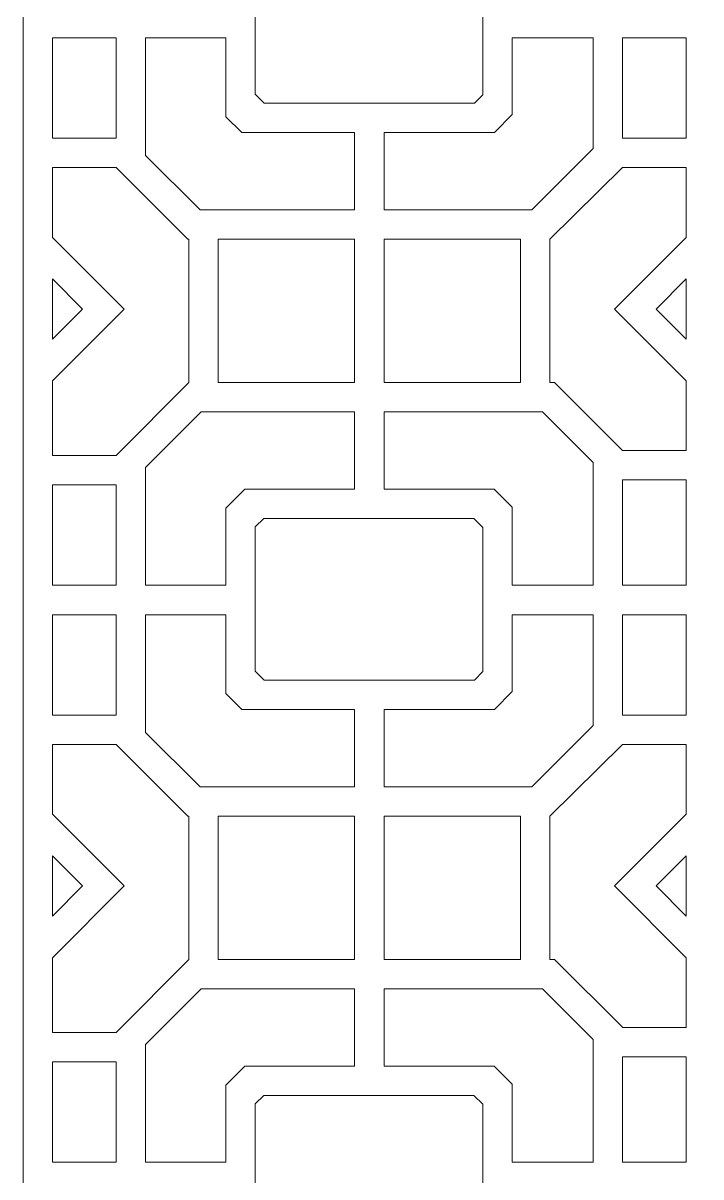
# Model space of a CAD drawing. Header units: centimetres. Extents: x 8 to 13.6, y -9.5 to 9.5.
# Drawn here: x 8.003 to 10.793, y -5.645 to -0.895 of the extents above; entities that cross this region are included whole.
import ezdxf

# ---------------------------------------------------------------- set-up
doc = ezdxf.new("R2010")
doc.units = ezdxf.units.CM
doc.header["$MEASUREMENT"] = 0
doc.layers.add('layer 1', color=7, linetype='Continuous')

msp = doc.modelspace()

# ---------------------------------------------------------------- linework, layer by layer
at = {"layer": 'layer 1', "color": 250, "lineweight": 9}
for points, knots in [([(8.00349, 4.75014), (8.00349, 4.75014), (8.00349, 4.75014), (8.00349, 4.75014), (8.00349, 4.75014), (8.00349, 4.75014), (8.00349, 7.12452), (8.00349, 7.12452), (8.00349, 7.12452), (8.00349, 7.12452), (8.00349, 7.12507), (8.00349, 7.12507), (8.00349, 7.12507), (8.00349, 7.12507), (8.00349, 9.5), (8.00349, 9.5), (8.00349, 9.5), (8.00349, 9.5), (8.12442, 9.5), (8.12442, 9.5), (8.12442, 9.5), (8.12442, 9.5), (8.12442, 9.19988), (8.12442, 9.19988), (8.12442, 9.19988), (8.12442, 9.19988), (8.3867, 9.19988), (8.3867, 9.19988), (8.3867, 9.19988), (8.3867, 9.19988), (8.68684, 9.5), (8.68684, 9.5), (8.68684, 9.5), (8.68684, 9.5), (10.19119, 9.5), (10.19119, 9.5), (10.19119, 9.5), (10.19119, 9.5), (10.47049, 9.22071), (10.47049, 9.22071), (10.47049, 9.22071), (10.47049, 9.22071), (10.47049, 9.2204), (10.47049, 9.2204), (10.47049, 9.2204), (10.47049, 9.2204), (10.73276, 9.2204), (10.73276, 9.2204), (10.73276, 9.2204), (10.73276, 9.2204), (10.73276, 9.5), (10.73276, 9.5), (10.73276, 9.5), (10.73276, 9.5), (10.85369, 9.5), (10.85369, 9.5), (10.85369, 9.5), (10.85369, 9.5), (10.85369, 9.19988), (10.85369, 9.19988), (10.85369, 9.19988), (10.85369, 9.19988), (11.11599, 9.19988), (11.11599, 9.19988), (11.11599, 9.19988), (11.11599, 9.19988), (11.41611, 9.5), (11.41611, 9.5), (11.41611, 9.5), (11.41611, 9.5), (12.92046, 9.5), (12.92046, 9.5), (12.92046, 9.5), (12.92046, 9.5), (13.19977, 9.22071), (13.19977, 9.22071), (13.19977, 9.22071), (13.19977, 9.22071), (13.19977, 9.2204), (13.19977, 9.2204), (13.19977, 9.2204), (13.19977, 9.2204), (13.46205, 9.2204), (13.46205, 9.2204), (13.46205, 9.2204), (13.46205, 9.2204), (13.46205, 9.5), (13.46205, 9.5), (13.46205, 9.5), (13.46205, 9.5), (13.58295, 9.5), (13.58295, 9.5), (13.58295, 9.5), (13.58295, 9.5), (13.58295, 7.12507), (13.58295, 7.12507), (13.58295, 7.12507), (13.58295, 7.12507), (13.58295, 7.12452), (13.58295, 7.12452), (13.58295, 7.12452), (13.58295, 7.12452), (13.58295, 4.75014), (13.58295, 4.75014), (13.58295, 4.75014), (13.58295, 4.75014), (13.58295, 4.7496), (13.58295, 4.7496), (13.58295, 4.7496), (13.58295, 4.7496), (13.58295, 2.37521), (13.58295, 2.37521), (13.58295, 2.37521), (13.58295, 2.37521), (13.58295, 2.37466), (13.58295, 2.37466), (13.58295, 2.37466), (13.58295, 2.37466), (13.58295, 0.00028), (13.58295, 0.00028), (13.58295, 0.00028), (13.58295, 0.00028), (13.58295, -0.00027), (13.58295, -0.00027), (13.58295, -0.00027), (13.58295, -0.00027), (13.58295, -2.37465), (13.58295, -2.37465), (13.58295, -2.37465), (13.58295, -2.37465), (13.58295, -2.3752), (13.58295, -2.3752), (13.58295, -2.3752), (13.58295, -2.3752), (13.58295, -4.74959), (13.58295, -4.74959), (13.58295, -4.74959), (13.58295, -4.74959), (13.58295, -4.75014), (13.58295, -4.75014), (13.58295, -4.75014), (13.58295, -4.75014), (13.58295, -7.12451), (13.58295, -7.12451), (13.58295, -7.12451), (13.58295, -7.12451), (13.58295, -7.12506), (13.58295, -7.12506), (13.58295, -7.12506), (13.58295, -7.12506), (13.58295, -9.5), (13.58295, -9.5), (13.58295, -9.5), (13.58295, -9.5), (13.46205, -9.5), (13.46205, -9.5), (13.46205, -9.5), (13.46205, -9.5), (13.46205, -9.49224), (13.46205, -9.49224), (13.46205, -9.49224), (13.46205, -9.49224), (13.16686, -9.19705), (13.16686, -9.19705), (13.16686, -9.19705), (13.16686, -9.19705), (13.46205, -8.90187), (13.46205, -8.90187), (13.46205, -8.90187), (13.46205, -8.90187), (13.46205, -8.61481), (13.46205, -8.61481), (13.46205, -8.61481), (13.46205, -8.61481), (13.1996, -8.61481), (13.1996, -8.61481), (13.1996, -8.61481), (13.1996, -8.61481), (12.90099, -8.90973), (12.90099, -8.90973), (12.90099, -8.90973), (12.90099, -8.90973), (12.90074, -8.90973), (12.90074, -8.90973), (12.90074, -8.90973), (12.90074, -8.90973), (12.90074, -9.5), (12.90074, -9.5), (12.90074, -9.5), (12.90074, -9.5), (12.77984, -9.5), (12.77984, -9.5), (12.77984, -9.5), (12.77984, -9.5), (12.77984, -8.90973), (12.77984, -8.90973), (12.77984, -8.90973), (12.77984, -8.90973), (12.21831, -8.90973), (12.21831, -8.90973), (12.21831, -8.90973), (12.21831, -8.90973), (12.21831, -9.5), (12.21831, -9.5), (12.21831, -9.5), (12.21831, -9.5), (12.0974, -9.5), (12.0974, -9.5), (12.0974, -9.5), (12.0974, -9.5), (12.0974, -8.90973), (12.0974, -8.90973), (12.0974, -8.90973), (12.0974, -8.90973), (11.53592, -8.90973), (11.53592, -8.90973), (11.53592, -8.90973), (11.53592, -8.90973), (11.53592, -9.5), (11.53592, -9.5), (11.53592, -9.5), (11.53592, -9.5), (11.415, -9.5), (11.415, -9.5), (11.415, -9.5), (11.415, -9.5), (11.415, -8.90973), (11.415, -8.90973), (11.415, -8.90973), (11.415, -8.90973), (11.41087, -8.90973), (11.41087, -8.90973), (11.41087, -8.90973), (11.41087, -8.90973), (11.11599, -8.61482), (11.11599, -8.61482), (11.11599, -8.61482), (11.11599, -8.61482), (11.11599, -8.61481), (11.11599, -8.61481), (11.11599, -8.61481), (11.11599, -8.61481), (10.85369, -8.61481), (10.85369, -8.61481), (10.85369, -8.61481), (10.85369, -8.61481), (10.85369, -8.90187), (10.85369, -8.90187), (10.85369, -8.90187), (10.85369, -8.90187), (11.14887, -9.19705), (11.14887, -9.19705), (11.14887, -9.19705), (11.14887, -9.19705), (10.85369, -9.49224), (10.85369, -9.49224), (10.85369, -9.49224), (10.85369, -9.49224), (10.85369, -9.5), (10.85369, -9.5), (10.85369, -9.5), (10.85369, -9.5), (10.73276, -9.5), (10.73276, -9.5), (10.73276, -9.5), (10.73276, -9.5), (10.73276, -9.49224), (10.73276, -9.49224), (10.73276, -9.49224), (10.73276, -9.49224), (10.43757, -9.19705), (10.43757, -9.19705), (10.43757, -9.19705), (10.43757, -9.19705), (10.73276, -8.90187), (10.73276, -8.90187), (10.73276, -8.90187), (10.73276, -8.90187), (10.73276, -8.61481), (10.73276, -8.61481), (10.73276, -8.61481), (10.73276, -8.61481), (10.47033, -8.61481), (10.47033, -8.61481), (10.47033, -8.61481), (10.47033, -8.61481), (10.1717, -8.90973), (10.1717, -8.90973), (10.1717, -8.90973), (10.1717, -8.90973), (10.17145, -8.90973), (10.17145, -8.90973), (10.17145, -8.90973), (10.17145, -8.90973), (10.17145, -9.5), (10.17145, -9.5), (10.17145, -9.5), (10.17145, -9.5), (10.05055, -9.5), (10.05055, -9.5), (10.05055, -9.5), (10.05055, -9.5), (10.05055, -8.90973), (10.05055, -8.90973), (10.05055, -8.90973), (10.05055, -8.90973), (9.48904, -8.90973), (9.48904, -8.90973), (9.48904, -8.90973), (9.48904, -8.90973), (9.48904, -9.5), (9.48904, -9.5), (9.48904, -9.5), (9.48904, -9.5), (9.36814, -9.5), (9.36814, -9.5), (9.36814, -9.5), (9.36814, -9.5), (9.36814, -8.90973), (9.36814, -8.90973), (9.36814, -8.90973), (9.36814, -8.90973), (8.80664, -8.90973), (8.80664, -8.90973), (8.80664, -8.90973), (8.80664, -8.90973), (8.80664, -9.5), (8.80664, -9.5), (8.80664, -9.5), (8.80664, -9.5), (8.68573, -9.5), (8.68573, -9.5), (8.68573, -9.5), (8.68573, -9.5), (8.68573, -8.90973), (8.68573, -8.90973), (8.68573, -8.90973), (8.68573, -8.90973), (8.6816, -8.90973), (8.6816, -8.90973), (8.6816, -8.90973), (8.6816, -8.90973), (8.3867, -8.61482), (8.3867, -8.61482), (8.3867, -8.61482), (8.3867, -8.61482), (8.3867, -8.61481), (8.3867, -8.61481), (8.3867, -8.61481), (8.3867, -8.61481), (8.12442, -8.61481), (8.12442, -8.61481), (8.12442, -8.61481), (8.12442, -8.61481), (8.12442, -8.90187), (8.12442, -8.90187), (8.12442, -8.90187), (8.12442, -8.90187), (8.4196, -9.19705), (8.4196, -9.19705), (8.4196, -9.19705), (8.4196, -9.19705), (8.12442, -9.49224), (8.12442, -9.49224), (8.12442, -9.49224), (8.12442, -9.49224), (8.12442, -9.5), (8.12442, -9.5), (8.12442, -9.5), (8.12442, -9.5), (8.00349, -9.5), (8.00349, -9.5), (8.00349, -9.5), (8.00349, -9.5), (8.00349, -7.12506), (8.00349, -7.12506), (8.00349, -7.12506), (8.00349, -7.12506), (8.00349, -7.12451), (8.00349, -7.12451), (8.00349, -7.12451), (8.00349, -7.12451), (8.00349, -4.75014), (8.00349, -4.75014), (8.00349, -4.75014), (8.00349, -4.75014), (8.00349, -4.74959), (8.00349, -4.74959), (8.00349, -4.74959), (8.00349, -4.74959), (8.00349, -2.3752), (8.00349, -2.3752), (8.00349, -2.3752), (8.00349, -2.3752), (8.00349, -2.37465), (8.00349, -2.37465), (8.00349, -2.37465), (8.00349, -2.37465), (8.00349, -0.00027), (8.00349, -0.00027), (8.00349, -0.00027), (8.00349, -0.00027), (8.00349, 0.00028), (8.00349, 0.00028), (8.00349, 0.00028), (8.00349, 0.00028), (8.00349, 2.37466), (8.00349, 2.37466), (8.00349, 2.37466), (8.00349, 2.37466), (8.00349, 2.37521), (8.00349, 2.37521), (8.00349, 2.37521), (8.00349, 2.37521), (8.00349, 4.7496), (8.00349, 4.7496), (8.00349, 4.7496), (8.00349, 4.7496), (8.00349, 4.75014), (8.00349, 4.75014)], [0, 0, 0, 0, 0.009434, 0.009434, 0.009434, 0.009434, 0.0188679, 0.0188679, 0.0188679, 0.0188679, 0.0283019, 0.0283019, 0.0283019, 0.0283019, 0.0377358, 0.0377358, 0.0377358, 0.0377358, 0.0471698, 0.0471698, 0.0471698, 0.0471698, 0.0566038, 0.0566038, 0.0566038, 0.0566038, 0.0660377, 0.0660377, 0.0660377, 0.0660377, 0.0754717, 0.0754717, 0.0754717, 0.0754717, 0.0849057, 0.0849057, 0.0849057, 0.0849057, 0.0943396, 0.0943396, 0.0943396, 0.0943396, 0.1037736, 0.1037736, 0.1037736, 0.1037736, 0.1132075, 0.1132075, 0.1132075, 0.1132075, 0.1226415, 0.1226415, 0.1226415, 0.1226415, 0.1320755, 0.1320755, 0.1320755, 0.1320755, 0.1415094, 0.1415094, 0.1415094, 0.1415094, 0.1509434, 0.1509434, 0.1509434, 0.1509434, 0.1603774, 0.1603774, 0.1603774, 0.1603774, 0.1698113, 0.1698113, 0.1698113, 0.1698113, 0.1792453, 0.1792453, 0.1792453, 0.1792453, 0.1886792, 0.1886792, 0.1886792, 0.1886792, 0.1981132, 0.1981132, 0.1981132, 0.1981132, 0.2075472, 0.2075472, 0.2075472, 0.2075472, 0.2169811, 0.2169811, 0.2169811, 0.2169811, 0.2264151, 0.2264151, 0.2264151, 0.2264151, 0.2358491, 0.2358491, 0.2358491, 0.2358491, 0.245283, 0.245283, 0.245283, 0.245283, 0.254717, 0.254717, 0.254717, 0.254717, 0.2641509, 0.2641509, 0.2641509, 0.2641509, 0.2735849, 0.2735849, 0.2735849, 0.2735849, 0.2830189, 0.2830189, 0.2830189, 0.2830189, 0.2924528, 0.2924528, 0.2924528, 0.2924528, 0.3018868, 0.3018868, 0.3018868, 0.3018868, 0.3113208, 0.3113208, 0.3113208, 0.3113208, 0.3207547, 0.3207547, 0.3207547, 0.3207547, 0.3301887, 0.3301887, 0.3301887, 0.3301887, 0.3396226, 0.3396226, 0.3396226, 0.3396226, 0.3490566, 0.3490566, 0.3490566, 0.3490566, 0.3584906, 0.3584906, 0.3584906, 0.3584906, 0.3679245, 0.3679245, 0.3679245, 0.3679245, 0.3773585, 0.3773585, 0.3773585, 0.3773585, 0.3867925, 0.3867925, 0.3867925, 0.3867925, 0.3962264, 0.3962264, 0.3962264, 0.3962264, 0.4056604, 0.4056604, 0.4056604, 0.4056604, 0.4150943, 0.4150943, 0.4150943, 0.4150943, 0.4245283, 0.4245283, 0.4245283, 0.4245283, 0.4339623, 0.4339623, 0.4339623, 0.4339623, 0.4433962, 0.4433962, 0.4433962, 0.4433962, 0.4528302, 0.4528302, 0.4528302, 0.4528302, 0.4622642, 0.4622642, 0.4622642, 0.4622642, 0.4716981, 0.4716981, 0.4716981, 0.4716981, 0.4811321, 0.4811321, 0.4811321, 0.4811321, 0.490566, 0.490566, 0.490566, 0.490566, 0.5, 0.5, 0.5, 0.5, 0.509434, 0.509434, 0.509434, 0.509434, 0.5188679, 0.5188679, 0.5188679, 0.5188679, 0.5283019, 0.5283019, 0.5283019, 0.5283019, 0.5377358, 0.5377358, 0.5377358, 0.5377358, 0.5471698, 0.5471698, 0.5471698, 0.5471698, 0.5566038, 0.5566038, 0.5566038, 0.5566038, 0.5660377, 0.5660377, 0.5660377, 0.5660377, 0.5754717, 0.5754717, 0.5754717, 0.5754717, 0.5849057, 0.5849057, 0.5849057, 0.5849057, 0.5943396, 0.5943396, 0.5943396, 0.5943396, 0.6037736, 0.6037736, 0.6037736, 0.6037736, 0.6132075, 0.6132075, 0.6132075, 0.6132075, 0.6226415, 0.6226415, 0.6226415, 0.6226415, 0.6320755, 0.6320755, 0.6320755, 0.6320755, 0.6415094, 0.6415094, 0.6415094, 0.6415094, 0.6509434, 0.6509434, 0.6509434, 0.6509434, 0.6603774, 0.6603774, 0.6603774, 0.6603774, 0.6698113, 0.6698113, 0.6698113, 0.6698113, 0.6792453, 0.6792453, 0.6792453, 0.6792453, 0.6886792, 0.6886792, 0.6886792, 0.6886792, 0.6981132, 0.6981132, 0.6981132, 0.6981132, 0.7075472, 0.7075472, 0.7075472, 0.7075472, 0.7169811, 0.7169811, 0.7169811, 0.7169811, 0.7264151, 0.7264151, 0.7264151, 0.7264151, 0.7358491, 0.7358491, 0.7358491, 0.7358491, 0.745283, 0.745283, 0.745283, 0.745283, 0.754717, 0.754717, 0.754717, 0.754717, 0.7641509, 0.7641509, 0.7641509, 0.7641509, 0.7735849, 0.7735849, 0.7735849, 0.7735849, 0.7830189, 0.7830189, 0.7830189, 0.7830189, 0.7924528, 0.7924528, 0.7924528, 0.7924528, 0.8018868, 0.8018868, 0.8018868, 0.8018868, 0.8113208, 0.8113208, 0.8113208, 0.8113208, 0.8207547, 0.8207547, 0.8207547, 0.8207547, 0.8301887, 0.8301887, 0.8301887, 0.8301887, 0.8396226, 0.8396226, 0.8396226, 0.8396226, 0.8490566, 0.8490566, 0.8490566, 0.8490566, 0.8584906, 0.8584906, 0.8584906, 0.8584906, 0.8679245, 0.8679245, 0.8679245, 0.8679245, 0.8773585, 0.8773585, 0.8773585, 0.8773585, 0.8867925, 0.8867925, 0.8867925, 0.8867925, 0.8962264, 0.8962264, 0.8962264, 0.8962264, 0.9056604, 0.9056604, 0.9056604, 0.9056604, 0.9150943, 0.9150943, 0.9150943, 0.9150943, 0.9245283, 0.9245283, 0.9245283, 0.9245283, 0.9339623, 0.9339623, 0.9339623, 0.9339623, 0.9433962, 0.9433962, 0.9433962, 0.9433962, 0.9528302, 0.9528302, 0.9528302, 0.9528302, 0.9622642, 0.9622642, 0.9622642, 0.9622642, 0.9716981, 0.9716981, 0.9716981, 0.9716981, 0.9811321, 0.9811321, 0.9811321, 0.9811321, 1, 1, 1, 1]), ([(9.89597, -0.59608), (9.89597, -0.59608), (9.89597, -0.59608), (9.89597, -0.59608), (9.89597, -0.59608), (9.89597, -0.59608), (9.89597, -1.18989), (9.89597, -1.18989), (9.89597, -1.18989), (9.89597, -1.18989), (9.86139, -1.22447), (9.86139, -1.22447), (9.86139, -1.22447), (9.86139, -1.22447), (8.99583, -1.22447), (8.99583, -1.22447), (8.99583, -1.22447), (8.99583, -1.22447), (8.95929, -1.18791), (8.95929, -1.18791), (8.95929, -1.18791), (8.95929, -1.18791), (8.95929, -0.59411), (8.95929, -0.59411), (8.95929, -0.59411), (8.95929, -0.59411), (8.99402, -0.55939), (8.99402, -0.55939), (8.99402, -0.55939), (8.99402, -0.55939), (9.8593, -0.55939), (9.8593, -0.55939), (9.8593, -0.55939), (9.8593, -0.55939), (9.89597, -0.59608), (9.89597, -0.59608)], [0, 0, 0, 0, 0.1, 0.1, 0.1, 0.1, 0.2, 0.2, 0.2, 0.2, 0.3, 0.3, 0.3, 0.3, 0.4, 0.4, 0.4, 0.4, 0.5, 0.5, 0.5, 0.5, 0.6, 0.6, 0.6, 0.6, 0.7, 0.7, 0.7, 0.7, 0.8, 0.8, 0.8, 0.8, 1, 1, 1, 1]), ([(8.3867, -0.95539), (8.3867, -0.95539), (8.3867, -0.95539), (8.3867, -0.95539), (8.3867, -0.95539), (8.3867, -0.95539), (8.12442, -0.95539), (8.12442, -0.95539), (8.12442, -0.95539), (8.12442, -0.95539), (8.12442, -1.36911), (8.12442, -1.36911), (8.12442, -1.36911), (8.12442, -1.36911), (8.3867, -1.36911), (8.3867, -1.36911), (8.3867, -1.36911), (8.3867, -1.36911), (8.3867, -0.95539), (8.3867, -0.95539)], [0, 0, 0, 0, 0.1666667, 0.1666667, 0.1666667, 0.1666667, 0.3333333, 0.3333333, 0.3333333, 0.3333333, 0.5, 0.5, 0.5, 0.5, 0.6666667, 0.6666667, 0.6666667, 0.6666667, 1, 1, 1, 1]), ([(9.36814, -1.66403), (9.36814, -1.66403), (9.36814, -1.66403), (9.36814, -1.66403), (9.36814, -1.66403), (9.36814, -1.66403), (9.36814, -1.34537), (9.36814, -1.34537), (9.36814, -1.34537), (9.36814, -1.34537), (8.90341, -1.34537), (8.90341, -1.34537), (8.90341, -1.34537), (8.90341, -1.34537), (8.83839, -1.28033), (8.83839, -1.28033), (8.83839, -1.28033), (8.83839, -1.28033), (8.83839, -0.95539), (8.83839, -0.95539), (8.83839, -0.95539), (8.83839, -0.95539), (8.5076, -0.95539), (8.5076, -0.95539), (8.5076, -0.95539), (8.5076, -0.95539), (8.5076, -1.43995), (8.5076, -1.43995), (8.5076, -1.43995), (8.5076, -1.43995), (8.7317, -1.66403), (8.7317, -1.66403), (8.7317, -1.66403), (8.7317, -1.66403), (9.36814, -1.66403), (9.36814, -1.66403)], [0, 0, 0, 0, 0.1, 0.1, 0.1, 0.1, 0.2, 0.2, 0.2, 0.2, 0.3, 0.3, 0.3, 0.3, 0.4, 0.4, 0.4, 0.4, 0.5, 0.5, 0.5, 0.5, 0.6, 0.6, 0.6, 0.6, 0.7, 0.7, 0.7, 0.7, 0.8, 0.8, 0.8, 0.8, 1, 1, 1, 1]), ([(9.48904, -1.34537), (9.48904, -1.34537), (9.48904, -1.34537), (9.48904, -1.34537), (9.48904, -1.34537), (9.48904, -1.34537), (9.48904, -1.66403), (9.48904, -1.66403), (9.48904, -1.66403), (9.48904, -1.66403), (10.09696, -1.66403), (10.09696, -1.66403), (10.09696, -1.66403), (10.09696, -1.66403), (10.34958, -1.41142), (10.34958, -1.41142), (10.34958, -1.41142), (10.34958, -1.41142), (10.34958, -0.95539), (10.34958, -0.95539), (10.34958, -0.95539), (10.34958, -0.95539), (10.01689, -0.95539), (10.01689, -0.95539), (10.01689, -0.95539), (10.01689, -0.95539), (10.01689, -1.27169), (10.01689, -1.27169), (10.01689, -1.27169), (10.01689, -1.27169), (9.94319, -1.34537), (9.94319, -1.34537), (9.94319, -1.34537), (9.94319, -1.34537), (9.48904, -1.34537), (9.48904, -1.34537)], [0, 0, 0, 0, 0.1, 0.1, 0.1, 0.1, 0.2, 0.2, 0.2, 0.2, 0.3, 0.3, 0.3, 0.3, 0.4, 0.4, 0.4, 0.4, 0.5, 0.5, 0.5, 0.5, 0.6, 0.6, 0.6, 0.6, 0.7, 0.7, 0.7, 0.7, 0.8, 0.8, 0.8, 0.8, 1, 1, 1, 1]), ([(10.47049, -1.36911), (10.47049, -1.36911), (10.47049, -1.36911), (10.47049, -1.36911), (10.47049, -1.36911), (10.47049, -1.36911), (10.73276, -1.36911), (10.73276, -1.36911), (10.73276, -1.36911), (10.73276, -1.36911), (10.73276, -0.95539), (10.73276, -0.95539), (10.73276, -0.95539), (10.73276, -0.95539), (10.47049, -0.95539), (10.47049, -0.95539), (10.47049, -0.95539), (10.47049, -0.95539), (10.47049, -1.36911), (10.47049, -1.36911)], [0, 0, 0, 0, 0.1666667, 0.1666667, 0.1666667, 0.1666667, 0.3333333, 0.3333333, 0.3333333, 0.3333333, 0.5, 0.5, 0.5, 0.5, 0.6666667, 0.6666667, 0.6666667, 0.6666667, 1, 1, 1, 1]), ([(8.12442, -2.3752), (8.12442, -2.3752), (8.12442, -2.3752), (8.12442, -2.3752), (8.12442, -2.3752), (8.12442, -2.3752), (8.12442, -2.67478), (8.12442, -2.67478), (8.12442, -2.67478), (8.12442, -2.67478), (8.3867, -2.67478), (8.3867, -2.67478), (8.3867, -2.67478), (8.3867, -2.67478), (8.68629, -2.3752), (8.68629, -2.3752), (8.68629, -2.3752), (8.68629, -2.3752), (8.68573, -2.3752), (8.68573, -2.3752), (8.68573, -2.3752), (8.68573, -2.3752), (8.68573, -1.78493), (8.68573, -1.78493), (8.68573, -1.78493), (8.68573, -1.78493), (8.6816, -1.78493), (8.6816, -1.78493), (8.6816, -1.78493), (8.6816, -1.78493), (8.3867, -1.49003), (8.3867, -1.49003), (8.3867, -1.49003), (8.3867, -1.49003), (8.3867, -1.49001), (8.3867, -1.49001), (8.3867, -1.49001), (8.3867, -1.49001), (8.12442, -1.49001), (8.12442, -1.49001), (8.12442, -1.49001), (8.12442, -1.49001), (8.12442, -1.77708), (8.12442, -1.77708), (8.12442, -1.77708), (8.12442, -1.77708), (8.4196, -2.07227), (8.4196, -2.07227), (8.4196, -2.07227), (8.4196, -2.07227), (8.12442, -2.36745), (8.12442, -2.36745), (8.12442, -2.36745), (8.12442, -2.36745), (8.12442, -2.37465), (8.12442, -2.37465), (8.12442, -2.37465), (8.12442, -2.37465), (8.12442, -2.3752), (8.12442, -2.3752)], [0, 0, 0, 0, 0.0625, 0.0625, 0.0625, 0.0625, 0.125, 0.125, 0.125, 0.125, 0.1875, 0.1875, 0.1875, 0.1875, 0.25, 0.25, 0.25, 0.25, 0.3125, 0.3125, 0.3125, 0.3125, 0.375, 0.375, 0.375, 0.375, 0.4375, 0.4375, 0.4375, 0.4375, 0.5, 0.5, 0.5, 0.5, 0.5625, 0.5625, 0.5625, 0.5625, 0.625, 0.625, 0.625, 0.625, 0.6875, 0.6875, 0.6875, 0.6875, 0.75, 0.75, 0.75, 0.75, 0.8125, 0.8125, 0.8125, 0.8125, 0.875, 0.875, 0.875, 0.875, 1, 1, 1, 1]), ([(10.17145, -2.37465), (10.17145, -2.37465), (10.17145, -2.37465), (10.17145, -2.37465), (10.17145, -2.37465), (10.17145, -2.37465), (10.19119, -2.37465), (10.19119, -2.37465), (10.19119, -2.37465), (10.19119, -2.37465), (10.47049, -2.65395), (10.47049, -2.65395), (10.47049, -2.65395), (10.47049, -2.65395), (10.47049, -2.65426), (10.47049, -2.65426), (10.47049, -2.65426), (10.47049, -2.65426), (10.73276, -2.65426), (10.73276, -2.65426), (10.73276, -2.65426), (10.73276, -2.65426), (10.73276, -2.3752), (10.73276, -2.3752), (10.73276, -2.3752), (10.73276, -2.3752), (10.73276, -2.37465), (10.73276, -2.37465), (10.73276, -2.37465), (10.73276, -2.37465), (10.73276, -2.36745), (10.73276, -2.36745), (10.73276, -2.36745), (10.73276, -2.36745), (10.43757, -2.07227), (10.43757, -2.07227), (10.43757, -2.07227), (10.43757, -2.07227), (10.73276, -1.77708), (10.73276, -1.77708), (10.73276, -1.77708), (10.73276, -1.77708), (10.73276, -1.49001), (10.73276, -1.49001), (10.73276, -1.49001), (10.73276, -1.49001), (10.47033, -1.49001), (10.47033, -1.49001), (10.47033, -1.49001), (10.47033, -1.49001), (10.1717, -1.78493), (10.1717, -1.78493), (10.1717, -1.78493), (10.1717, -1.78493), (10.17145, -1.78493), (10.17145, -1.78493), (10.17145, -1.78493), (10.17145, -1.78493), (10.17145, -2.37465), (10.17145, -2.37465)], [0, 0, 0, 0, 0.0625, 0.0625, 0.0625, 0.0625, 0.125, 0.125, 0.125, 0.125, 0.1875, 0.1875, 0.1875, 0.1875, 0.25, 0.25, 0.25, 0.25, 0.3125, 0.3125, 0.3125, 0.3125, 0.375, 0.375, 0.375, 0.375, 0.4375, 0.4375, 0.4375, 0.4375, 0.5, 0.5, 0.5, 0.5, 0.5625, 0.5625, 0.5625, 0.5625, 0.625, 0.625, 0.625, 0.625, 0.6875, 0.6875, 0.6875, 0.6875, 0.75, 0.75, 0.75, 0.75, 0.8125, 0.8125, 0.8125, 0.8125, 0.875, 0.875, 0.875, 0.875, 1, 1, 1, 1]), ([(8.80664, -2.37465), (8.80664, -2.37465), (8.80664, -2.37465), (8.80664, -2.37465), (8.80664, -2.37465), (8.80664, -2.37465), (9.36814, -2.37465), (9.36814, -2.37465), (9.36814, -2.37465), (9.36814, -2.37465), (9.36814, -1.78493), (9.36814, -1.78493), (9.36814, -1.78493), (9.36814, -1.78493), (8.80664, -1.78493), (8.80664, -1.78493), (8.80664, -1.78493), (8.80664, -1.78493), (8.80664, -2.37465), (8.80664, -2.37465)], [0, 0, 0, 0, 0.1666667, 0.1666667, 0.1666667, 0.1666667, 0.3333333, 0.3333333, 0.3333333, 0.3333333, 0.5, 0.5, 0.5, 0.5, 0.6666667, 0.6666667, 0.6666667, 0.6666667, 1, 1, 1, 1]), ([(9.48904, -2.37465), (9.48904, -2.37465), (9.48904, -2.37465), (9.48904, -2.37465), (9.48904, -2.37465), (9.48904, -2.37465), (10.05055, -2.37465), (10.05055, -2.37465), (10.05055, -2.37465), (10.05055, -2.37465), (10.05055, -1.78493), (10.05055, -1.78493), (10.05055, -1.78493), (10.05055, -1.78493), (9.48904, -1.78493), (9.48904, -1.78493), (9.48904, -1.78493), (9.48904, -1.78493), (9.48904, -2.37465), (9.48904, -2.37465)], [0, 0, 0, 0, 0.1666667, 0.1666667, 0.1666667, 0.1666667, 0.3333333, 0.3333333, 0.3333333, 0.3333333, 0.5, 0.5, 0.5, 0.5, 0.6666667, 0.6666667, 0.6666667, 0.6666667, 1, 1, 1, 1]), ([(8.24861, -2.07227), (8.24861, -2.07227), (8.24861, -2.07227), (8.24861, -2.07227), (8.24861, -2.07227), (8.24861, -2.07227), (8.12442, -1.94806), (8.12442, -1.94806), (8.12442, -1.94806), (8.12442, -1.94806), (8.12442, -2.19646), (8.12442, -2.19646), (8.12442, -2.19646), (8.12442, -2.19646), (8.24861, -2.07227), (8.24861, -2.07227)], [0, 0, 0, 0, 0.2, 0.2, 0.2, 0.2, 0.4, 0.4, 0.4, 0.4, 0.6, 0.6, 0.6, 0.6, 1, 1, 1, 1]), ([(10.60857, -2.07227), (10.60857, -2.07227), (10.60857, -2.07227), (10.60857, -2.07227), (10.60857, -2.07227), (10.60857, -2.07227), (10.73276, -1.94807), (10.73276, -1.94807), (10.73276, -1.94807), (10.73276, -1.94807), (10.73276, -2.19646), (10.73276, -2.19646), (10.73276, -2.19646), (10.73276, -2.19646), (10.60857, -2.07227), (10.60857, -2.07227)], [0, 0, 0, 0, 0.2, 0.2, 0.2, 0.2, 0.4, 0.4, 0.4, 0.4, 0.6, 0.6, 0.6, 0.6, 1, 1, 1, 1]), ([(9.36814, -2.81341), (9.36814, -2.81341), (9.36814, -2.81341), (9.36814, -2.81341), (9.36814, -2.81341), (9.36814, -2.81341), (9.36814, -2.49555), (9.36814, -2.49555), (9.36814, -2.49555), (9.36814, -2.49555), (8.73691, -2.49555), (8.73691, -2.49555), (8.73691, -2.49555), (8.73691, -2.49555), (8.5076, -2.72487), (8.5076, -2.72487), (8.5076, -2.72487), (8.5076, -2.72487), (8.5076, -3.20941), (8.5076, -3.20941), (8.5076, -3.20941), (8.5076, -3.20941), (8.83839, -3.20941), (8.83839, -3.20941), (8.83839, -3.20941), (8.83839, -3.20941), (8.83839, -2.89169), (8.83839, -2.89169), (8.83839, -2.89169), (8.83839, -2.89169), (8.9167, -2.81341), (8.9167, -2.81341), (8.9167, -2.81341), (8.9167, -2.81341), (9.36814, -2.81341), (9.36814, -2.81341)], [0, 0, 0, 0, 0.1, 0.1, 0.1, 0.1, 0.2, 0.2, 0.2, 0.2, 0.3, 0.3, 0.3, 0.3, 0.4, 0.4, 0.4, 0.4, 0.5, 0.5, 0.5, 0.5, 0.6, 0.6, 0.6, 0.6, 0.7, 0.7, 0.7, 0.7, 0.8, 0.8, 0.8, 0.8, 1, 1, 1, 1]), ([(9.48904, -2.49555), (9.48904, -2.49555), (9.48904, -2.49555), (9.48904, -2.49555), (9.48904, -2.49555), (9.48904, -2.49555), (9.48904, -2.81341), (9.48904, -2.81341), (9.48904, -2.81341), (9.48904, -2.81341), (9.94264, -2.81341), (9.94264, -2.81341), (9.94264, -2.81341), (9.94264, -2.81341), (10.01689, -2.88764), (10.01689, -2.88764), (10.01689, -2.88764), (10.01689, -2.88764), (10.01689, -3.20941), (10.01689, -3.20941), (10.01689, -3.20941), (10.01689, -3.20941), (10.34958, -3.20941), (10.34958, -3.20941), (10.34958, -3.20941), (10.34958, -3.20941), (10.34958, -2.70403), (10.34958, -2.70403), (10.34958, -2.70403), (10.34958, -2.70403), (10.14113, -2.49555), (10.14113, -2.49555), (10.14113, -2.49555), (10.14113, -2.49555), (9.48904, -2.49555), (9.48904, -2.49555)], [0, 0, 0, 0, 0.1, 0.1, 0.1, 0.1, 0.2, 0.2, 0.2, 0.2, 0.3, 0.3, 0.3, 0.3, 0.4, 0.4, 0.4, 0.4, 0.5, 0.5, 0.5, 0.5, 0.6, 0.6, 0.6, 0.6, 0.7, 0.7, 0.7, 0.7, 0.8, 0.8, 0.8, 0.8, 1, 1, 1, 1]), ([(8.12442, -3.20941), (8.12442, -3.20941), (8.12442, -3.20941), (8.12442, -3.20941), (8.12442, -3.20941), (8.12442, -3.20941), (8.3867, -3.20941), (8.3867, -3.20941), (8.3867, -3.20941), (8.3867, -3.20941), (8.3867, -2.79569), (8.3867, -2.79569), (8.3867, -2.79569), (8.3867, -2.79569), (8.12442, -2.79569), (8.12442, -2.79569), (8.12442, -2.79569), (8.12442, -2.79569), (8.12442, -3.20941), (8.12442, -3.20941)], [0, 0, 0, 0, 0.1666667, 0.1666667, 0.1666667, 0.1666667, 0.3333333, 0.3333333, 0.3333333, 0.3333333, 0.5, 0.5, 0.5, 0.5, 0.6666667, 0.6666667, 0.6666667, 0.6666667, 1, 1, 1, 1]), ([(10.47049, -3.20941), (10.47049, -3.20941), (10.47049, -3.20941), (10.47049, -3.20941), (10.47049, -3.20941), (10.47049, -3.20941), (10.73276, -3.20941), (10.73276, -3.20941), (10.73276, -3.20941), (10.73276, -3.20941), (10.73276, -2.77517), (10.73276, -2.77517), (10.73276, -2.77517), (10.73276, -2.77517), (10.47049, -2.77517), (10.47049, -2.77517), (10.47049, -2.77517), (10.47049, -2.77517), (10.47049, -3.20941), (10.47049, -3.20941)], [0, 0, 0, 0, 0.1666667, 0.1666667, 0.1666667, 0.1666667, 0.3333333, 0.3333333, 0.3333333, 0.3333333, 0.5, 0.5, 0.5, 0.5, 0.6666667, 0.6666667, 0.6666667, 0.6666667, 1, 1, 1, 1]), ([(9.89597, -2.97101), (9.89597, -2.97101), (9.89597, -2.97101), (9.89597, -2.97101), (9.89597, -2.97101), (9.89597, -2.97101), (9.89597, -3.56481), (9.89597, -3.56481), (9.89597, -3.56481), (9.89597, -3.56481), (9.86139, -3.59939), (9.86139, -3.59939), (9.86139, -3.59939), (9.86139, -3.59939), (8.99583, -3.59939), (8.99583, -3.59939), (8.99583, -3.59939), (8.99583, -3.59939), (8.95929, -3.56285), (8.95929, -3.56285), (8.95929, -3.56285), (8.95929, -3.56285), (8.95929, -2.96903), (8.95929, -2.96903), (8.95929, -2.96903), (8.95929, -2.96903), (8.99402, -2.93431), (8.99402, -2.93431), (8.99402, -2.93431), (8.99402, -2.93431), (9.8593, -2.93431), (9.8593, -2.93431), (9.8593, -2.93431), (9.8593, -2.93431), (9.89597, -2.97101), (9.89597, -2.97101)], [0, 0, 0, 0, 0.1, 0.1, 0.1, 0.1, 0.2, 0.2, 0.2, 0.2, 0.3, 0.3, 0.3, 0.3, 0.4, 0.4, 0.4, 0.4, 0.5, 0.5, 0.5, 0.5, 0.6, 0.6, 0.6, 0.6, 0.7, 0.7, 0.7, 0.7, 0.8, 0.8, 0.8, 0.8, 1, 1, 1, 1]), ([(8.3867, -3.33032), (8.3867, -3.33032), (8.3867, -3.33032), (8.3867, -3.33032), (8.3867, -3.33032), (8.3867, -3.33032), (8.12442, -3.33032), (8.12442, -3.33032), (8.12442, -3.33032), (8.12442, -3.33032), (8.12442, -3.74403), (8.12442, -3.74403), (8.12442, -3.74403), (8.12442, -3.74403), (8.3867, -3.74403), (8.3867, -3.74403), (8.3867, -3.74403), (8.3867, -3.74403), (8.3867, -3.33032), (8.3867, -3.33032)], [0, 0, 0, 0, 0.1666667, 0.1666667, 0.1666667, 0.1666667, 0.3333333, 0.3333333, 0.3333333, 0.3333333, 0.5, 0.5, 0.5, 0.5, 0.6666667, 0.6666667, 0.6666667, 0.6666667, 1, 1, 1, 1]), ([(9.36814, -4.03895), (9.36814, -4.03895), (9.36814, -4.03895), (9.36814, -4.03895), (9.36814, -4.03895), (9.36814, -4.03895), (9.36814, -3.7203), (9.36814, -3.7203), (9.36814, -3.7203), (9.36814, -3.7203), (8.90341, -3.7203), (8.90341, -3.7203), (8.90341, -3.7203), (8.90341, -3.7203), (8.83839, -3.65526), (8.83839, -3.65526), (8.83839, -3.65526), (8.83839, -3.65526), (8.83839, -3.33032), (8.83839, -3.33032), (8.83839, -3.33032), (8.83839, -3.33032), (8.5076, -3.33032), (8.5076, -3.33032), (8.5076, -3.33032), (8.5076, -3.33032), (8.5076, -3.81488), (8.5076, -3.81488), (8.5076, -3.81488), (8.5076, -3.81488), (8.7317, -4.03895), (8.7317, -4.03895), (8.7317, -4.03895), (8.7317, -4.03895), (9.36814, -4.03895), (9.36814, -4.03895)], [0, 0, 0, 0, 0.1, 0.1, 0.1, 0.1, 0.2, 0.2, 0.2, 0.2, 0.3, 0.3, 0.3, 0.3, 0.4, 0.4, 0.4, 0.4, 0.5, 0.5, 0.5, 0.5, 0.6, 0.6, 0.6, 0.6, 0.7, 0.7, 0.7, 0.7, 0.8, 0.8, 0.8, 0.8, 1, 1, 1, 1]), ([(9.48904, -3.7203), (9.48904, -3.7203), (9.48904, -3.7203), (9.48904, -3.7203), (9.48904, -3.7203), (9.48904, -3.7203), (9.48904, -4.03895), (9.48904, -4.03895), (9.48904, -4.03895), (9.48904, -4.03895), (10.09696, -4.03895), (10.09696, -4.03895), (10.09696, -4.03895), (10.09696, -4.03895), (10.34958, -3.78635), (10.34958, -3.78635), (10.34958, -3.78635), (10.34958, -3.78635), (10.34958, -3.33032), (10.34958, -3.33032), (10.34958, -3.33032), (10.34958, -3.33032), (10.01689, -3.33032), (10.01689, -3.33032), (10.01689, -3.33032), (10.01689, -3.33032), (10.01689, -3.64661), (10.01689, -3.64661), (10.01689, -3.64661), (10.01689, -3.64661), (9.94319, -3.7203), (9.94319, -3.7203), (9.94319, -3.7203), (9.94319, -3.7203), (9.48904, -3.7203), (9.48904, -3.7203)], [0, 0, 0, 0, 0.1, 0.1, 0.1, 0.1, 0.2, 0.2, 0.2, 0.2, 0.3, 0.3, 0.3, 0.3, 0.4, 0.4, 0.4, 0.4, 0.5, 0.5, 0.5, 0.5, 0.6, 0.6, 0.6, 0.6, 0.7, 0.7, 0.7, 0.7, 0.8, 0.8, 0.8, 0.8, 1, 1, 1, 1]), ([(10.47049, -3.74403), (10.47049, -3.74403), (10.47049, -3.74403), (10.47049, -3.74403), (10.47049, -3.74403), (10.47049, -3.74403), (10.73276, -3.74403), (10.73276, -3.74403), (10.73276, -3.74403), (10.73276, -3.74403), (10.73276, -3.33032), (10.73276, -3.33032), (10.73276, -3.33032), (10.73276, -3.33032), (10.47049, -3.33032), (10.47049, -3.33032), (10.47049, -3.33032), (10.47049, -3.33032), (10.47049, -3.74403), (10.47049, -3.74403)], [0, 0, 0, 0, 0.1666667, 0.1666667, 0.1666667, 0.1666667, 0.3333333, 0.3333333, 0.3333333, 0.3333333, 0.5, 0.5, 0.5, 0.5, 0.6666667, 0.6666667, 0.6666667, 0.6666667, 1, 1, 1, 1]), ([(8.68629, -4.75014), (8.68629, -4.75014), (8.68629, -4.75014), (8.68629, -4.75014), (8.68629, -4.75014), (8.68629, -4.75014), (8.68573, -4.75014), (8.68573, -4.75014), (8.68573, -4.75014), (8.68573, -4.75014), (8.68573, -4.15987), (8.68573, -4.15987), (8.68573, -4.15987), (8.68573, -4.15987), (8.6816, -4.15987), (8.6816, -4.15987), (8.6816, -4.15987), (8.6816, -4.15987), (8.3867, -3.86496), (8.3867, -3.86496), (8.3867, -3.86496), (8.3867, -3.86496), (8.3867, -3.86495), (8.3867, -3.86495), (8.3867, -3.86495), (8.3867, -3.86495), (8.12442, -3.86495), (8.12442, -3.86495), (8.12442, -3.86495), (8.12442, -3.86495), (8.12442, -4.15201), (8.12442, -4.15201), (8.12442, -4.15201), (8.12442, -4.15201), (8.4196, -4.44719), (8.4196, -4.44719), (8.4196, -4.44719), (8.4196, -4.44719), (8.12442, -4.74238), (8.12442, -4.74238), (8.12442, -4.74238), (8.12442, -4.74238), (8.12442, -4.74959), (8.12442, -4.74959), (8.12442, -4.74959), (8.12442, -4.74959), (8.12442, -4.75014), (8.12442, -4.75014), (8.12442, -4.75014), (8.12442, -4.75014), (8.12442, -5.04971), (8.12442, -5.04971), (8.12442, -5.04971), (8.12442, -5.04971), (8.3867, -5.04971), (8.3867, -5.04971), (8.3867, -5.04971), (8.3867, -5.04971), (8.68629, -4.75014), (8.68629, -4.75014)], [0, 0, 0, 0, 0.0625, 0.0625, 0.0625, 0.0625, 0.125, 0.125, 0.125, 0.125, 0.1875, 0.1875, 0.1875, 0.1875, 0.25, 0.25, 0.25, 0.25, 0.3125, 0.3125, 0.3125, 0.3125, 0.375, 0.375, 0.375, 0.375, 0.4375, 0.4375, 0.4375, 0.4375, 0.5, 0.5, 0.5, 0.5, 0.5625, 0.5625, 0.5625, 0.5625, 0.625, 0.625, 0.625, 0.625, 0.6875, 0.6875, 0.6875, 0.6875, 0.75, 0.75, 0.75, 0.75, 0.8125, 0.8125, 0.8125, 0.8125, 0.875, 0.875, 0.875, 0.875, 1, 1, 1, 1]), ([(10.73276, -4.74238), (10.73276, -4.74238), (10.73276, -4.74238), (10.73276, -4.74238), (10.73276, -4.74238), (10.73276, -4.74238), (10.43757, -4.44719), (10.43757, -4.44719), (10.43757, -4.44719), (10.43757, -4.44719), (10.73276, -4.15201), (10.73276, -4.15201), (10.73276, -4.15201), (10.73276, -4.15201), (10.73276, -3.86495), (10.73276, -3.86495), (10.73276, -3.86495), (10.73276, -3.86495), (10.47033, -3.86495), (10.47033, -3.86495), (10.47033, -3.86495), (10.47033, -3.86495), (10.1717, -4.15987), (10.1717, -4.15987), (10.1717, -4.15987), (10.1717, -4.15987), (10.17145, -4.15987), (10.17145, -4.15987), (10.17145, -4.15987), (10.17145, -4.15987), (10.17145, -4.74959), (10.17145, -4.74959), (10.17145, -4.74959), (10.17145, -4.74959), (10.19119, -4.74959), (10.19119, -4.74959), (10.19119, -4.74959), (10.19119, -4.74959), (10.47049, -5.02889), (10.47049, -5.02889), (10.47049, -5.02889), (10.47049, -5.02889), (10.47049, -5.0292), (10.47049, -5.0292), (10.47049, -5.0292), (10.47049, -5.0292), (10.73276, -5.0292), (10.73276, -5.0292), (10.73276, -5.0292), (10.73276, -5.0292), (10.73276, -4.75014), (10.73276, -4.75014), (10.73276, -4.75014), (10.73276, -4.75014), (10.73276, -4.74959), (10.73276, -4.74959), (10.73276, -4.74959), (10.73276, -4.74959), (10.73276, -4.74238), (10.73276, -4.74238)], [0, 0, 0, 0, 0.0625, 0.0625, 0.0625, 0.0625, 0.125, 0.125, 0.125, 0.125, 0.1875, 0.1875, 0.1875, 0.1875, 0.25, 0.25, 0.25, 0.25, 0.3125, 0.3125, 0.3125, 0.3125, 0.375, 0.375, 0.375, 0.375, 0.4375, 0.4375, 0.4375, 0.4375, 0.5, 0.5, 0.5, 0.5, 0.5625, 0.5625, 0.5625, 0.5625, 0.625, 0.625, 0.625, 0.625, 0.6875, 0.6875, 0.6875, 0.6875, 0.75, 0.75, 0.75, 0.75, 0.8125, 0.8125, 0.8125, 0.8125, 0.875, 0.875, 0.875, 0.875, 1, 1, 1, 1]), ([(9.36814, -4.74959), (9.36814, -4.74959), (9.36814, -4.74959), (9.36814, -4.74959), (9.36814, -4.74959), (9.36814, -4.74959), (9.36814, -4.15987), (9.36814, -4.15987), (9.36814, -4.15987), (9.36814, -4.15987), (8.80664, -4.15987), (8.80664, -4.15987), (8.80664, -4.15987), (8.80664, -4.15987), (8.80664, -4.74959), (8.80664, -4.74959), (8.80664, -4.74959), (8.80664, -4.74959), (9.36814, -4.74959), (9.36814, -4.74959)], [0, 0, 0, 0, 0.1666667, 0.1666667, 0.1666667, 0.1666667, 0.3333333, 0.3333333, 0.3333333, 0.3333333, 0.5, 0.5, 0.5, 0.5, 0.6666667, 0.6666667, 0.6666667, 0.6666667, 1, 1, 1, 1]), ([(10.05055, -4.74959), (10.05055, -4.74959), (10.05055, -4.74959), (10.05055, -4.74959), (10.05055, -4.74959), (10.05055, -4.74959), (10.05055, -4.15987), (10.05055, -4.15987), (10.05055, -4.15987), (10.05055, -4.15987), (9.48904, -4.15987), (9.48904, -4.15987), (9.48904, -4.15987), (9.48904, -4.15987), (9.48904, -4.74959), (9.48904, -4.74959), (9.48904, -4.74959), (9.48904, -4.74959), (10.05055, -4.74959), (10.05055, -4.74959)], [0, 0, 0, 0, 0.1666667, 0.1666667, 0.1666667, 0.1666667, 0.3333333, 0.3333333, 0.3333333, 0.3333333, 0.5, 0.5, 0.5, 0.5, 0.6666667, 0.6666667, 0.6666667, 0.6666667, 1, 1, 1, 1]), ([(8.24861, -4.44719), (8.24861, -4.44719), (8.24861, -4.44719), (8.24861, -4.44719), (8.24861, -4.44719), (8.24861, -4.44719), (8.12442, -4.323), (8.12442, -4.323), (8.12442, -4.323), (8.12442, -4.323), (8.12442, -4.57138), (8.12442, -4.57138), (8.12442, -4.57138), (8.12442, -4.57138), (8.24861, -4.44719), (8.24861, -4.44719)], [0, 0, 0, 0, 0.2, 0.2, 0.2, 0.2, 0.4, 0.4, 0.4, 0.4, 0.6, 0.6, 0.6, 0.6, 1, 1, 1, 1]), ([(10.60857, -4.44719), (10.60857, -4.44719), (10.60857, -4.44719), (10.60857, -4.44719), (10.60857, -4.44719), (10.60857, -4.44719), (10.73276, -4.323), (10.73276, -4.323), (10.73276, -4.323), (10.73276, -4.323), (10.73276, -4.57138), (10.73276, -4.57138), (10.73276, -4.57138), (10.73276, -4.57138), (10.60857, -4.44719), (10.60857, -4.44719)], [0, 0, 0, 0, 0.2, 0.2, 0.2, 0.2, 0.4, 0.4, 0.4, 0.4, 0.6, 0.6, 0.6, 0.6, 1, 1, 1, 1]), ([(9.36814, -5.18833), (9.36814, -5.18833), (9.36814, -5.18833), (9.36814, -5.18833), (9.36814, -5.18833), (9.36814, -5.18833), (9.36814, -4.87049), (9.36814, -4.87049), (9.36814, -4.87049), (9.36814, -4.87049), (8.73691, -4.87049), (8.73691, -4.87049), (8.73691, -4.87049), (8.73691, -4.87049), (8.5076, -5.0998), (8.5076, -5.0998), (8.5076, -5.0998), (8.5076, -5.0998), (8.5076, -5.58434), (8.5076, -5.58434), (8.5076, -5.58434), (8.5076, -5.58434), (8.83839, -5.58434), (8.83839, -5.58434), (8.83839, -5.58434), (8.83839, -5.58434), (8.83839, -5.26663), (8.83839, -5.26663), (8.83839, -5.26663), (8.83839, -5.26663), (8.9167, -5.18833), (8.9167, -5.18833), (8.9167, -5.18833), (8.9167, -5.18833), (9.36814, -5.18833), (9.36814, -5.18833)], [0, 0, 0, 0, 0.1, 0.1, 0.1, 0.1, 0.2, 0.2, 0.2, 0.2, 0.3, 0.3, 0.3, 0.3, 0.4, 0.4, 0.4, 0.4, 0.5, 0.5, 0.5, 0.5, 0.6, 0.6, 0.6, 0.6, 0.7, 0.7, 0.7, 0.7, 0.8, 0.8, 0.8, 0.8, 1, 1, 1, 1]), ([(9.48904, -4.87049), (9.48904, -4.87049), (9.48904, -4.87049), (9.48904, -4.87049), (9.48904, -4.87049), (9.48904, -4.87049), (9.48904, -5.18833), (9.48904, -5.18833), (9.48904, -5.18833), (9.48904, -5.18833), (9.94264, -5.18833), (9.94264, -5.18833), (9.94264, -5.18833), (9.94264, -5.18833), (10.01689, -5.26258), (10.01689, -5.26258), (10.01689, -5.26258), (10.01689, -5.26258), (10.01689, -5.58434), (10.01689, -5.58434), (10.01689, -5.58434), (10.01689, -5.58434), (10.34958, -5.58434), (10.34958, -5.58434), (10.34958, -5.58434), (10.34958, -5.58434), (10.34958, -5.07897), (10.34958, -5.07897), (10.34958, -5.07897), (10.34958, -5.07897), (10.14113, -4.87049), (10.14113, -4.87049), (10.14113, -4.87049), (10.14113, -4.87049), (9.48904, -4.87049), (9.48904, -4.87049)], [0, 0, 0, 0, 0.1, 0.1, 0.1, 0.1, 0.2, 0.2, 0.2, 0.2, 0.3, 0.3, 0.3, 0.3, 0.4, 0.4, 0.4, 0.4, 0.5, 0.5, 0.5, 0.5, 0.6, 0.6, 0.6, 0.6, 0.7, 0.7, 0.7, 0.7, 0.8, 0.8, 0.8, 0.8, 1, 1, 1, 1]), ([(8.12442, -5.58434), (8.12442, -5.58434), (8.12442, -5.58434), (8.12442, -5.58434), (8.12442, -5.58434), (8.12442, -5.58434), (8.3867, -5.58434), (8.3867, -5.58434), (8.3867, -5.58434), (8.3867, -5.58434), (8.3867, -5.17062), (8.3867, -5.17062), (8.3867, -5.17062), (8.3867, -5.17062), (8.12442, -5.17062), (8.12442, -5.17062), (8.12442, -5.17062), (8.12442, -5.17062), (8.12442, -5.58434), (8.12442, -5.58434)], [0, 0, 0, 0, 0.1666667, 0.1666667, 0.1666667, 0.1666667, 0.3333333, 0.3333333, 0.3333333, 0.3333333, 0.5, 0.5, 0.5, 0.5, 0.6666667, 0.6666667, 0.6666667, 0.6666667, 1, 1, 1, 1]), ([(10.47049, -5.58434), (10.47049, -5.58434), (10.47049, -5.58434), (10.47049, -5.58434), (10.47049, -5.58434), (10.47049, -5.58434), (10.73276, -5.58434), (10.73276, -5.58434), (10.73276, -5.58434), (10.73276, -5.58434), (10.73276, -5.1501), (10.73276, -5.1501), (10.73276, -5.1501), (10.73276, -5.1501), (10.47049, -5.1501), (10.47049, -5.1501), (10.47049, -5.1501), (10.47049, -5.1501), (10.47049, -5.58434), (10.47049, -5.58434)], [0, 0, 0, 0, 0.1666667, 0.1666667, 0.1666667, 0.1666667, 0.3333333, 0.3333333, 0.3333333, 0.3333333, 0.5, 0.5, 0.5, 0.5, 0.6666667, 0.6666667, 0.6666667, 0.6666667, 1, 1, 1, 1]), ([(9.89597, -5.34594), (9.89597, -5.34594), (9.89597, -5.34594), (9.89597, -5.34594), (9.89597, -5.34594), (9.89597, -5.34594), (9.89597, -5.93975), (9.89597, -5.93975), (9.89597, -5.93975), (9.89597, -5.93975), (9.86139, -5.97433), (9.86139, -5.97433), (9.86139, -5.97433), (9.86139, -5.97433), (8.99583, -5.97433), (8.99583, -5.97433), (8.99583, -5.97433), (8.99583, -5.97433), (8.95929, -5.93778), (8.95929, -5.93778), (8.95929, -5.93778), (8.95929, -5.93778), (8.95929, -5.34397), (8.95929, -5.34397), (8.95929, -5.34397), (8.95929, -5.34397), (8.99402, -5.30924), (8.99402, -5.30924), (8.99402, -5.30924), (8.99402, -5.30924), (9.8593, -5.30924), (9.8593, -5.30924), (9.8593, -5.30924), (9.8593, -5.30924), (9.89597, -5.34594), (9.89597, -5.34594)], [0, 0, 0, 0, 0.1, 0.1, 0.1, 0.1, 0.2, 0.2, 0.2, 0.2, 0.3, 0.3, 0.3, 0.3, 0.4, 0.4, 0.4, 0.4, 0.5, 0.5, 0.5, 0.5, 0.6, 0.6, 0.6, 0.6, 0.7, 0.7, 0.7, 0.7, 0.8, 0.8, 0.8, 0.8, 1, 1, 1, 1])]:
    msp.add_open_spline(points, degree=3, knots=knots, dxfattribs=at)

doc.saveas('drawing.dxf')
